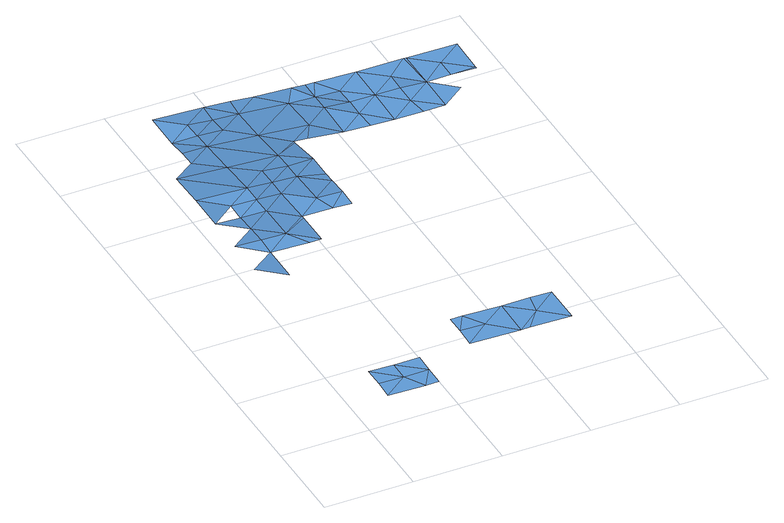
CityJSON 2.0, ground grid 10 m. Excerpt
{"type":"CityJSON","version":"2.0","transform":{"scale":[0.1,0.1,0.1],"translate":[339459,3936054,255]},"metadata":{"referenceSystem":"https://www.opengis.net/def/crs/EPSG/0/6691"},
"CityObjects":{
"waterbody1":{"type":"WaterBody","attributes":{"name":"5","class":"1140","function":"1","WaterBodyRiverFloodingRiskAttribute.description":"3","WaterBodyRiverFloodingRiskAttribute.rankOrg":"2","WaterBodyRiverFloodingRiskAttribute.adminType":"2","WaterBodyRiverFloodingRiskAttribute.scale":"L2"},"geometry":[{"type":"MultiSurface","lod":"1","boundaries":[[[0,1,2]],[[1,3,4]],[[4,3,5]],[[6,2,1]],[[6,1,7]],[[4,7,1]],[[8,3,0]],[[1,0,3]]]}]},
"waterbody2":{"type":"WaterBody","attributes":{"name":"5","class":"1140","function":"1","WaterBodyRiverFloodingRiskAttribute.description":"3","WaterBodyRiverFloodingRiskAttribute.rankOrg":"2","WaterBodyRiverFloodingRiskAttribute.adminType":"2","WaterBodyRiverFloodingRiskAttribute.scale":"L2"},"geometry":[{"type":"MultiSurface","lod":"1","boundaries":[[[9,10,11]],[[12,13,11]],[[14,13,12]],[[15,16,14]],[[17,16,18]],[[17,19,20]],[[17,18,19]],[[18,21,19]],[[22,20,23]],[[20,19,23]],[[24,25,22]],[[21,26,19]],[[27,26,21]],[[24,28,25]],[[24,22,23]],[[26,29,19]],[[23,19,29]],[[30,28,24]],[[31,30,24]],[[24,23,32]],[[23,29,32]],[[33,31,24]],[[32,33,24]],[[29,34,32]],[[34,35,32]],[[36,37,31]],[[33,36,31]],[[37,36,38]],[[39,33,32]],[[35,40,32]],[[40,39,32]],[[38,36,41]],[[39,42,33]],[[33,43,36]],[[44,42,39]],[[41,36,45]],[[33,42,43]],[[46,42,44]],[[45,36,43]],[[43,47,45]],[[48,43,42]],[[48,42,46]],[[49,47,43]],[[48,49,43]],[[50,48,46]],[[50,46,51]],[[47,49,52]],[[53,48,50]],[[50,51,54]],[[50,55,53]],[[54,55,50]],[[54,56,55]],[[57,56,54]],[[58,55,56]],[[56,57,59]],[[56,60,58]],[[56,59,60]],[[59,61,60]]]}]},
"waterbody3":{"type":"WaterBody","attributes":{"name":"5","class":"1140","function":"1","WaterBodyRiverFloodingRiskAttribute.description":"3","WaterBodyRiverFloodingRiskAttribute.rankOrg":"1","WaterBodyRiverFloodingRiskAttribute.adminType":"2","WaterBodyRiverFloodingRiskAttribute.scale":"L2"},"geometry":[{"type":"MultiSurface","lod":"1","boundaries":[[[62,63,64]],[[63,14,12]],[[65,14,63]],[[15,14,65]],[[12,11,63]],[[26,27,66]],[[65,27,21]],[[27,65,62]],[[67,27,62]],[[68,69,66]],[[63,70,64]],[[63,71,70]],[[18,15,21]],[[35,34,66]],[[21,15,65]],[[65,63,62]],[[72,73,74]],[[67,66,27]],[[69,35,66]],[[67,62,73]],[[67,73,72]],[[72,68,67]],[[67,68,66]],[[71,63,11]],[[26,34,29]],[[34,26,66]]]}]},
"waterbody4":{"type":"WaterBody","attributes":{"name":"5","class":"1140","function":"1","WaterBodyRiverFloodingRiskAttribute.description":"3","WaterBodyRiverFloodingRiskAttribute.rankOrg":"2","WaterBodyRiverFloodingRiskAttribute.adminType":"2","WaterBodyRiverFloodingRiskAttribute.scale":"L2"},"geometry":[{"type":"MultiSurface","lod":"1","boundaries":[[[75,76,77]],[[78,79,80]],[[78,81,79]],[[81,82,83]],[[84,82,81]],[[75,85,76]],[[86,85,75]],[[82,75,83]],[[79,81,83]],[[78,84,81]],[[86,75,82]],[[75,77,83]]]}]},
"waterbody5":{"type":"WaterBody","attributes":{"name":"5","class":"1140","function":"1","WaterBodyRiverFloodingRiskAttribute.description":"3","WaterBodyRiverFloodingRiskAttribute.rankOrg":"1","WaterBodyRiverFloodingRiskAttribute.adminType":"2","WaterBodyRiverFloodingRiskAttribute.scale":"L2"},"geometry":[{"type":"MultiSurface","lod":"1","boundaries":[[[31,37,30]],[[87,28,88]],[[88,38,87]],[[37,38,88]],[[30,37,88]],[[28,30,88]]]}]},
"waterbody6":{"type":"WaterBody","attributes":{"name":"5","class":"1140","function":"1","WaterBodyRiverFloodingRiskAttribute.description":"3","WaterBodyRiverFloodingRiskAttribute.rankOrg":"3","WaterBodyRiverFloodingRiskAttribute.adminType":"2","WaterBodyRiverFloodingRiskAttribute.scale":"L2"},"geometry":[{"type":"MultiSurface","lod":"1","boundaries":[[[55,89,90]],[[55,91,89]],[[55,58,91]],[[58,60,91]],[[60,92,91]],[[92,60,93]],[[94,95,93]],[[94,96,95]],[[89,97,90]],[[98,96,94]],[[53,55,90]],[[49,90,97]],[[89,91,92]],[[90,49,53]],[[96,98,99]],[[60,98,94]],[[53,49,48]],[[93,60,94]],[[97,52,49]]]}]}
},
"vertices":[
[68,9,34],[55,32,34],[26,10,34],[83,32,34],[55,55,34],[84,55,34],[27,33,34],[27,56,34],[83,9,34],
[2,265,34],[30,241,34],[31,287,32],[32,310,32],[3,311,33],[32,333,31],[32,356,30],[4,357,31],[5,403,30],[33,380,29],[62,402,28],[6,449,27],[61,379,29],[34,472,22],[62,448,24],[63,495,19],[35,494,20],[90,402,26],[89,379,27],[35,518,17],[90,425,25],[64,518,17],[92,517,16],[119,447,21],[120,494,15],[119,424,23],[147,424,23],[121,540,12],[92,540,14],[93,563,14],[148,470,14],[148,466,15],[123,563,12],[177,493,11],[177,539,8],[164,470,13],[149,562,10],[204,469,9],[191,562,8],[205,515,9],[206,538,7],[233,492,8],[234,468,8],[206,561,7],[234,515,7],[261,468,7],[262,514,7],[290,490,7],[293,467,7],[290,514,7],[318,467,7],[319,513,6],[346,489,6],
[89,332,29],[60,310,31],[89,329,29],[61,356,29],[118,401,25],[117,355,28],[146,378,26],[146,392,25],[88,286,31],[75,286,31],[146,355,27],[124,332,28],[145,331,28],
[226,76,33],[254,98,33],[230,99,33],[141,78,34],[154,100,34],[141,100,34],[169,77,34],[197,53,33],[198,99,33],[140,54,34],[254,52,33],[208,53,33],
[36,564,16],[64,541,16],
[263,560,6],[234,538,6],[291,537,6],[316,559,6],[319,559,6],[347,536,6],[376,558,6],[375,514,6],[217,561,7],[347,513,6],[375,512,6]
]}
